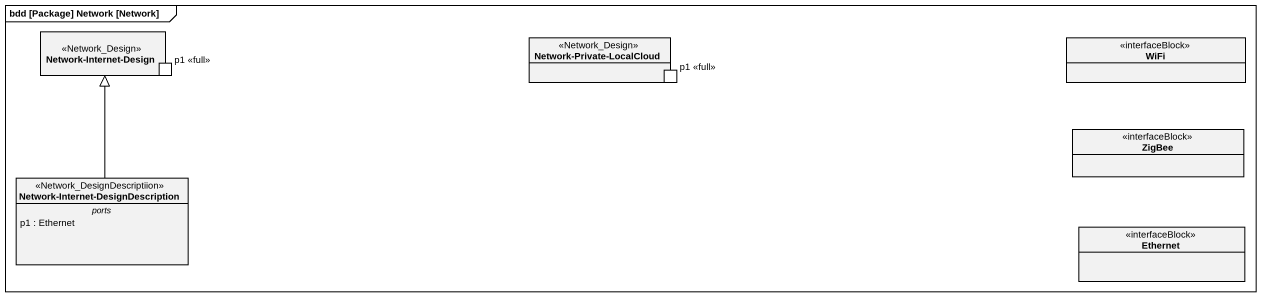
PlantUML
@startuml
mainframe bdd [Package] Network [Network]
allowmixing
hide circle
hide empty members
rectangle "Network-Internet-Design" as Network_Internet_Design <<Network_Design>> {
  port "p1 <<full>>" as p1_full
}
rectangle "Network-Private-LocalCloud" as Network_Private_LocalCloud <<Network_Design>> {
  port "p1 <<full>>" as p1_full_2
}
class WiFi <<interfaceBlock>>
class ZigBee <<interfaceBlock>>
class "Network-Internet-DesignDescription" as Network_Internet <<Network_DesignDescriptiion>> {
  -- ports --
  p1 : Ethernet
}
class Ethernet <<interfaceBlock>>
Network_Internet -up-|> Network_Internet_Design
@enduml
